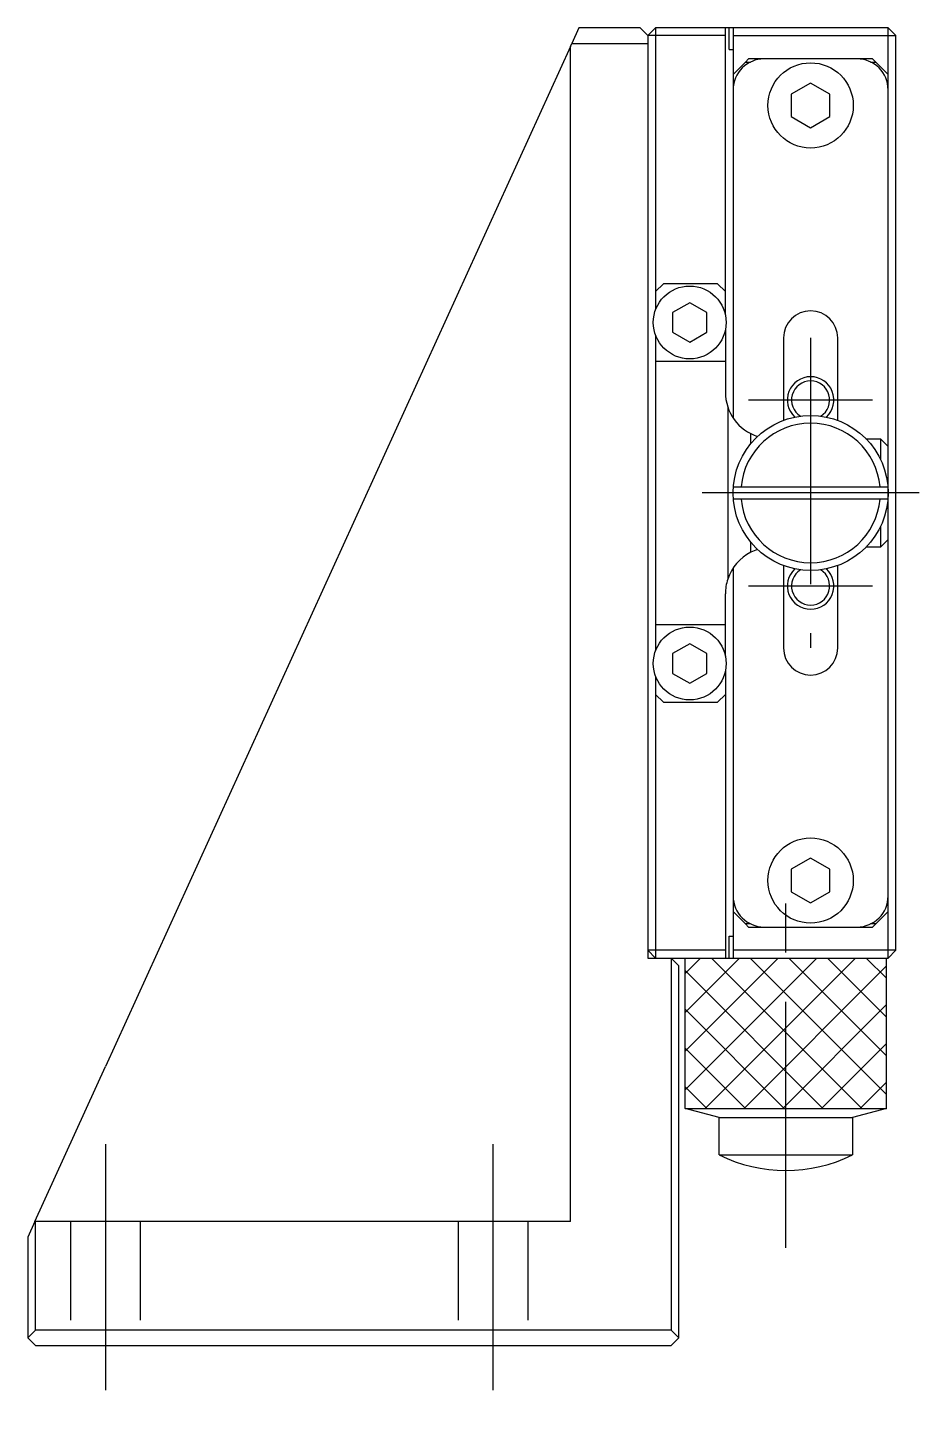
# Model space of a CAD drawing. Extents: x 0 to 354, y -8 to 238.
# Drawn here: x 0 to 57.5, y 76.4 to 166.4 of the extents above; entities that cross this region are included whole.
import ezdxf

# ---------------------------------------------------------------- set-up
doc = ezdxf.new("R2010")
doc.units = 0
doc.header["$LTSCALE"] = 0.5
doc.linetypes.add('CENTER', pattern=[50.8, 31.75, -6.35, 6.35, -6.35])
doc.linetypes.add('DASHED', pattern=[19.05, 12.7, -6.35])
for name, color, linetype in [('MSM_CENTER', 1, 'CENTER'), ('MSM_CONTINUOUS', 7, 'CONTINUOUS'), ('MSM_DASHED', 4, 'DASHED'), ('MSM_NARROW', 5, 'CONTINUOUS')]:
    doc.layers.add(name, color=color, linetype=linetype)

msp = doc.modelspace()

# ---------------------------------------------------------------- linework, layer by layer
at = {"layer": 'MSM_CENTER'}
for p, q in [((50.5, 146.405), (50.5, 126.405)), ((46.5, 142.405), (54.5, 142.405)), ((57.5, 136.405), (43.5, 136.405)), ((46.5, 130.405), (54.5, 130.405)), ((48.9, 87.705), (48.9, 111.405)), ((5, 94.405), (5, 76.405)), ((30, 94.405), (30, 76.405))]:
    msp.add_line(p, q, dxfattribs=at)
at = {"layer": 'MSM_CONTINUOUS'}
for p, q in [((35.547, 166.405), (35.091, 165.405)), ((39.5, 166.405), (35.547, 166.405)), ((39.5, 166.405), (40, 165.905)), ((40.5, 166.405), (40, 165.905)), ((45, 165.905), (40, 165.905)), ((40, 165.905), (40, 106.405)), ((40.5, 166.405), (40.5, 148.231)), ((55.5, 166.405), (40.5, 166.405)), ((45, 147.887), (45, 166.405)), ((45.25, 165.005), (45.25, 166.405)), ((45.5, 166.405), (45.5, 141.247)), ((45.5, 165.905), (56, 165.905)), ((55.5, 106.405), (55.5, 166.405)), ((56, 165.905), (55.5, 166.405)), ((56, 106.905), (56, 165.905)), ((35, 165.206), (5.013, 99.405)), ((35, 165.206), (35.091, 165.405)), ((35, 89.405), (35, 165.206)), ((35.091, 165.405), (40, 165.405)), ((45.25, 165.005), (45.5, 165.005)), ((45.5, 163.405), (46.3, 164.205)), ((46.5, 164.405), (46.3, 164.205)), ((46.3, 164.205), (46.628, 164.205)), ((54.5, 164.405), (46.5, 164.405)), ((54.372, 164.205), (54.7, 164.205)), ((54.5, 164.405), (54.7, 164.205)), ((55.5, 163.405), (54.7, 164.205)), ((50.5, 162.848), (49.25, 162.127)), ((49.25, 162.127), (49.25, 160.683)), ((51.75, 162.127), (50.5, 162.848)), ((51.75, 160.683), (51.75, 162.127)), ((49.25, 160.683), (50.5, 159.962)), ((50.5, 159.962), (51.75, 160.683)), ((41, 149.905), (40.5, 149.405)), ((44.5, 149.905), (41, 149.905)), ((45, 149.405), (44.5, 149.905)), ((42.7, 148.675), (41.6, 148.04)), ((43.8, 148.04), (42.7, 148.675)), ((41.6, 148.04), (41.6, 146.77)), ((43.8, 146.77), (43.8, 148.04)), ((41.6, 146.77), (42.7, 146.135)), ((42.7, 146.135), (43.8, 146.77)), ((45, 146.923), (45, 142.905)), ((40.5, 146.579), (40.5, 126.231)), ((48.75, 146.405), (48.75, 141.089)), ((52.25, 141.089), (52.25, 146.405)), ((40.5, 144.905), (45, 144.905)), ((45.15, 141.968), (45.15, 130.842)), ((46.65, 139.595), (46.65, 140.226)), ((54.071, 139.905), (55, 139.905)), ((55.5, 139.405), (55, 139.905)), ((55, 139.905), (55, 138.585)), ((45.516, 136.805), (55.484, 136.805)), ((55.484, 136.005), (45.516, 136.005)), ((55, 134.226), (55, 132.905)), ((46.65, 132.584), (46.65, 133.215)), ((55, 132.905), (55.5, 133.405)), ((55, 132.905), (54.071, 132.905)), ((45.5, 131.563), (45.5, 106.405)), ((48.75, 131.721), (48.75, 126.405)), ((52.25, 126.405), (52.25, 131.721)), ((45, 125.887), (45, 129.905)), ((45, 127.905), (40.5, 127.905)), ((42.7, 126.675), (41.6, 126.04)), ((41.6, 126.04), (41.6, 124.77)), ((43.8, 126.04), (42.7, 126.675)), ((43.8, 124.77), (43.8, 126.04)), ((40.5, 124.579), (40.5, 106.405)), ((41.6, 124.77), (42.7, 124.135)), ((42.7, 124.135), (43.8, 124.77)), ((45, 124.923), (45, 106.405)), ((40.5, 123.405), (41, 122.905)), ((44.5, 122.905), (45, 123.405)), ((41, 122.905), (44.5, 122.905)), ((50.5, 112.848), (49.25, 112.127)), ((51.75, 112.127), (50.5, 112.848)), ((49.25, 112.127), (49.25, 110.683)), ((51.75, 110.683), (51.75, 112.127)), ((49.25, 110.683), (50.5, 109.962)), ((50.5, 109.962), (51.75, 110.683)), ((46.3, 108.605), (45.5, 109.405)), ((55.5, 109.405), (54.7, 108.605)), ((46.628, 108.605), (46.3, 108.605)), ((46.3, 108.605), (46.5, 108.405)), ((46.5, 108.405), (54.5, 108.405)), ((54.7, 108.605), (54.372, 108.605)), ((54.5, 108.405), (54.7, 108.605)), ((45.25, 106.405), (45.25, 107.805)), ((45.25, 107.805), (45.5, 107.805)), ((45, 106.905), (40, 106.905)), ((40.5, 106.405), (40, 106.905)), ((40, 106.405), (55.5, 106.405)), ((41.5, 106.405), (41.5, 82.405)), ((41.5, 106.405), (42, 105.905)), ((42.4, 96.705), (42.4, 106.405)), ((56, 106.905), (45.5, 106.905)), ((55.4, 96.705), (55.4, 106.405)), ((55.5, 106.405), (56, 106.905)), ((42, 81.905), (42, 105.905)), ((0.456, 89.405), (5.013, 99.405)), ((44.6, 96.116), (42.4, 96.705)), ((42.4, 96.705), (55.4, 96.705)), ((55.4, 96.705), (53.2, 96.116)), ((44.6, 96.116), (53.2, 96.116)), ((44.6, 93.705), (44.6, 96.116)), ((53.2, 96.116), (53.2, 93.705)), ((44.6, 93.705), (53.2, 93.705)), ((0.456, 89.405), (0, 88.405)), ((35, 89.405), (0.456, 89.405)), ((0.5, 82.405), (0.5, 89.405)), ((0, 88.405), (0, 81.905)), ((0, 81.905), (0.5, 82.405)), ((0.5, 81.405), (0, 81.905)), ((41.5, 82.405), (0.5, 82.405)), ((41.5, 82.405), (42, 81.905)), ((41.5, 81.405), (42, 81.905)), ((0.5, 81.405), (41.5, 81.405))]:
    msp.add_line(p, q, dxfattribs=at)
for centre, radius in [((50.5, 161.405), 2.75), ((42.7, 147.405), 2.35), ((50.5, 136.405), 5), ((42.7, 125.405), 2.35), ((50.5, 111.405), 2.75)]:
    msp.add_circle(centre, radius, dxfattribs=at)
for centre, radius, start, end in [((47.5, 162.405), 2, 90, 180), ((53.5, 162.405), 2, 0, 90), ((50.5, 146.405), 1.75, 0, 180), ((50.5, 142.405), 1.23, 302.00308, 237.99691), ((48, 142.905), 3, 180, 252.09599), ((50.5, 136.405), 4.5, 5.09969, 174.90031), ((50.5, 136.405), 4.5, 185.09969, 354.90031), ((48, 129.905), 3, 116.74546, 161.80335), ((48, 129.905), 3, 107.904, 116.74368), ((50.5, 130.405), 1.23, 122.00334, 57.99666), ((48, 129.905), 3, 161.80513, 180), ((50.5, 126.405), 1.75, 180, 0), ((47.5, 110.405), 2, 180, 270), ((53.5, 110.405), 2, 270, 0), ((48.9, 102.45), 9.745, 243.81621, 296.18379)]:
    msp.add_arc(centre, radius, start, end, dxfattribs=at)
at = {"layer": 'MSM_DASHED'}
for p, q in [((2.75, 89.405), (2.75, 81.405)), ((7.25, 89.405), (7.25, 81.405)), ((27.75, 89.405), (27.75, 81.405)), ((32.25, 89.405), (32.25, 81.405))]:
    msp.add_line(p, q, dxfattribs=at)
at = {"layer": 'MSM_NARROW'}
for p, q in [((50.905, 106.405), (42.4, 97.9)), ((48.405, 106.405), (42.4, 100.4)), ((45.905, 106.405), (42.4, 102.9)), ((43.405, 106.405), (42.4, 105.4)), ((53.405, 106.405), (43.705, 96.705)), ((53.795, 96.705), (44.095, 106.405)), ((55.4, 97.6), (46.595, 106.405)), ((55.4, 100.1), (49.095, 106.405)), ((55.4, 102.6), (51.595, 106.405)), ((55.4, 105.1), (54.095, 106.405)), ((51.295, 96.705), (42.4, 105.6)), ((55.4, 105.9), (46.205, 96.705)), ((48.795, 96.705), (42.4, 103.1)), ((55.4, 103.4), (48.705, 96.705)), ((55.4, 100.9), (51.205, 96.705)), ((46.295, 96.705), (42.4, 100.6)), ((55.4, 98.4), (53.705, 96.705)), ((43.795, 96.705), (42.4, 98.1))]:
    msp.add_line(p, q, dxfattribs=at)
for centre, start, end in [((50.5, 142.405), 312.59876, 227.40123), ((50.5, 130.405), 132.59893, 47.40107)]:
    msp.add_arc(centre, 1.5, start, end, dxfattribs=at)

doc.saveas('drawing.dxf')
